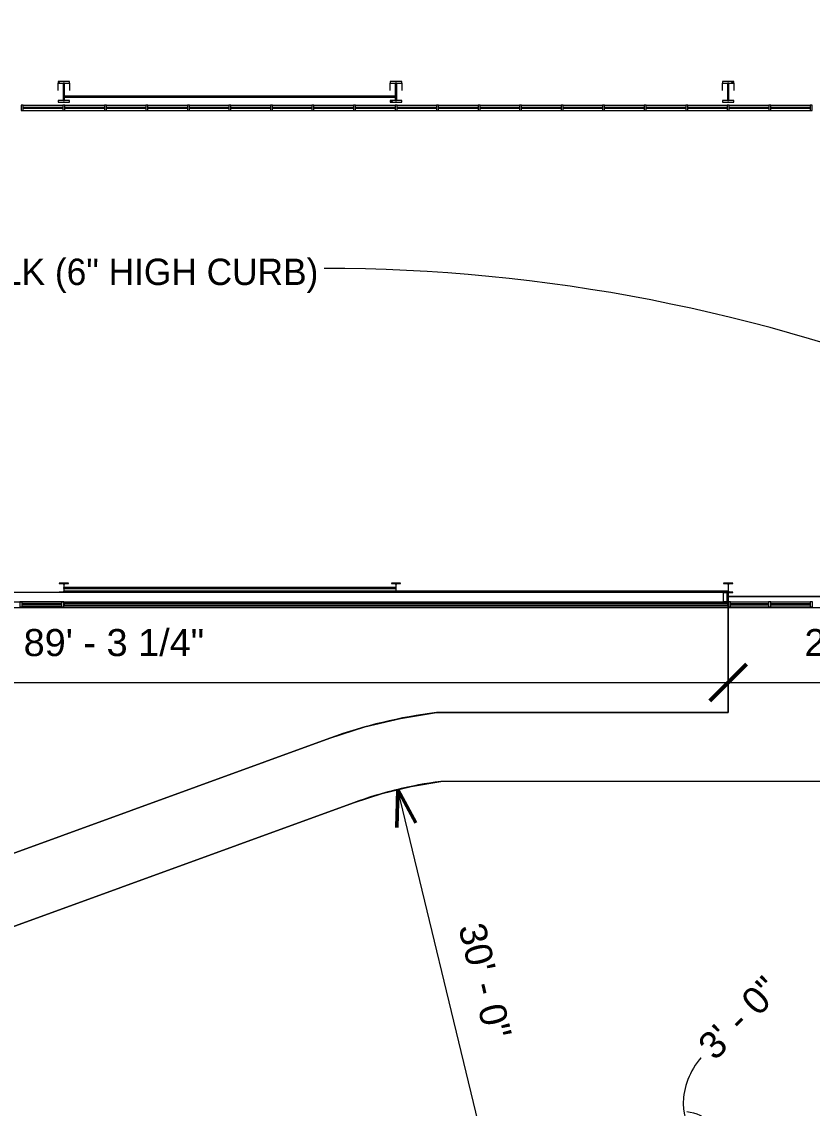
# Model space of a CAD drawing. Header units: inches. Extents: x 20008 to 27263, y -26025 to -19005.
# Drawn here: x 23339 to 24028, y -23237 to -22289 of the extents above; entities that cross this region are included whole.
import ezdxf

# ---------------------------------------------------------------- set-up
doc = ezdxf.new("R2010")
doc.units = ezdxf.units.IN
doc.header["$MEASUREMENT"] = 0
for name, color, linetype, lineweight in [('A-ANNO-DIMS', 211, 'Continuous', 9), ('A-ANNO-DIMS-256', 211, 'Continuous', 9), ('A-FLOR', 192, 'Continuous', 9), ('A-GLAZ-CURT', 52, 'Continuous', 9), ('A-GLAZ-CWMG', 51, 'Continuous', 9), ('A-WALL', 113, 'Continuous', 9), ('A-WALL-PATT', 111, 'Continuous', 25), ('C-TOPO', 7, 'Continuous', 9), ('Conc', 7, 'Continuous', 13), ('EOP-PR', 4, 'Continuous', 13), ('G-ANNO-TEXT', 231, 'Continuous', 9), ('L-SITE-WALL', 31, 'Continuous', 9), ('S-BEAM', 12, 'Continuous', 9), ('S-COLS', 52, 'Continuous', 9)]:
    doc.layers.add(name, color=color, linetype=linetype, lineweight=lineweight)
doc.styles.add('Arial_2', font='arial.ttf', dxfattribs={"height": 23.60479})
doc.styles.add('Century Gothic', font='GOTHIC.TTF', dxfattribs={"height": 22.993789})
doc.dimstyles.new('Arrow_-_3_32__Arial', dxfattribs={"dimscale": 12, "dimtxt": 24, "dimasz": 2.666667, "dimexe": 2, "dimexo": 0, "dimgap": 1.333333, "dimtad": 1, "dimjust": 3, "dimdec": 5, "dimrnd": 0.03125, "dimzin": 1, "dimdsep": 46, "dimlunit": 4, "dimtxsty": 'Arial_2', "dimblk1": 'OPEN30', "dimblk2": 'OPEN30', "dimsah": 1, "dimcen": 0.09, "dimazin": 0, "dimtfac": 1, "dimtdec": 4, "dimtix": 1, "dimtmove": 0, "dimatfit": 2, "dimfxl": 1, "dimtvp": 1, "dimtfill": 1, "dimfrac": 2, "dimtolj": 1, "dimtzin": 0, "dimarcsym": 2})
doc.dimstyles.new('Arrow_-_3_32__Arial_1', dxfattribs={"dimscale": 12, "dimtxt": 24, "dimasz": 2.666667, "dimexe": 2, "dimexo": 0, "dimgap": 1.333333, "dimtad": 1, "dimjust": 3, "dimdec": 5, "dimrnd": 0.03125, "dimzin": 1, "dimdsep": 46, "dimlunit": 4, "dimtxsty": 'Arial_2', "dimblk1": 'OPEN30', "dimblk2": 'OPEN30', "dimsah": 1, "dimcen": 0.09, "dimazin": 0, "dimtfac": 1, "dimtdec": 4, "dimtix": 1, "dimtmove": 0, "dimatfit": 2, "dimfxl": 1, "dimtvp": 1, "dimtfill": 1, "dimfrac": 2, "dimtolj": 1, "dimtzin": 0, "dimarcsym": 2})
doc.dimstyles.new('Linear_-_3_32__Arial_1', dxfattribs={"dimscale": 12, "dimtxt": 24, "dimasz": 2.666667, "dimexe": 2, "dimexo": 1.333333, "dimgap": 1.333333, "dimtad": 1, "dimdec": 4, "dimrnd": 0.0625, "dimzin": 1, "dimdsep": 46, "dimlunit": 4, "dimtxsty": 'Arial_2', "dimblk1": 'OBLIQUE', "dimblk2": 'OBLIQUE', "dimsah": 1, "dimcen": 0.09, "dimdle": 2, "dimazin": 0, "dimtfac": 1, "dimtdec": 4, "dimtix": 1, "dimtmove": 0, "dimatfit": 3, "dimfxl": 1, "dimtvp": 1, "dimtfill": 1, "dimfrac": 2, "dimtolj": 1, "dimtzin": 0, "dimarcsym": 2})
pattern_1 = [(225, (23664.89, -22360.053), (25.342707, -25.342707), []), (225, (23664.89, -22398.453), (25.342707, -25.342707), [])]
pattern_2 = [(225, (23375.39, -22360.053), (25.342707, -25.342707), []), (225, (23375.39, -22398.453), (25.342707, -25.342707), [])]

# ---------------------------------------------------------------- blocks, each defined once
blk = doc.blocks.new('Struct_Xcel_Sports Complex_rvt-1-Site Plan - Phase 1')
at = {"layer": 'A-FLOR', "color": 7}
blk.add_line((24132.95, -22790.8), (23954.27, -22790.8), dxfattribs=at)
at = {"layer": 'L-SITE-WALL', "color": 7}
for p, q in [((23954.27, -22790.8), (24132.95, -22790.8)), ((23954.52, -22798.8), (23375.27, -22798.8))]:
    blk.add_line(p, q, dxfattribs=at)
blk = doc.blocks.new('W-Wide Flange-Column - B2_E-V1-Site Plan - Phase 1')
at = {"layer": 'S-COLS', "lineweight": 15}
for p, q in [((-4, 4.13), (-4, 3.69)), ((-4, 3.69), (-0.84, 3.69)), ((-0.14, 3), (-0.14, 0.73)), ((0.14, 0.59), (0.14, 3)), ((0.84, 3.69), (4, 3.69)), ((4, 3.69), (4, 4.13)), ((-0.84, -3.69), (-4, -3.69)), ((-4, -3.69), (-4, -4.12)), ((-4, -4.12), (4, -4.12)), ((-0.14, -0.27), (-0.14, -3)), ((0.14, -3), (0.14, -0.04)), ((4, -3.69), (0.84, -3.69)), ((4, -4.12), (4, -3.69))]:
    blk.add_line(p, q, dxfattribs=at)
for centre, start, end in [((-0.84, 3), 0, 90), ((0.84, 3), 90, 180), ((-0.84, -3), 270, 0), ((0.84, -3), 180, 270)]:
    blk.add_arc(centre, 0.691, start, end, dxfattribs=at)
blk = doc.blocks.new('W-Wide Flange-Column - B2_E-V2-Site Plan - Phase 1')
at = {"layer": 'S-COLS'}
h = blk.add_hatch(dxfattribs=at)
h.set_pattern_fill('FP_2', color=256, style=0, pattern_type=2)
h.set_pattern_definition([(225, (23664.89, -22783.178), (25.342707, -25.342707), []), (225, (23664.89, -22821.578), (25.342707, -25.342707), [])])
h.paths.add_polyline_path([(3.76, 4.12), (-4, 4.12), (-4, 3.69), (-0.84, 3.69), (-0.35, 3.49), (-0.14, 3), (-0.14, 0.59), (0.01, 0.71), (0.14, 0.73), (0.14, 3), (0.35, 3.49), (0.84, 3.69), (4, 3.69), (4, 4.12)], flags=0)
h.paths.add_polyline_path([(-0.14, 0.01), (-0.14, -3), (-0.35, -3.49), (-0.84, -3.69), (-4, -3.69), (-4, -4.12), (4, -4.12), (4, -3.69), (0.84, -3.69), (0.35, -3.49), (0.14, -3), (0.06, -0.27), (-0.04, -0.23), (-0.09, -0.12)], flags=0)
at = {"layer": 'S-COLS', "lineweight": 15}
for p, q in [((-4, 4.12), (-4, 3.69)), ((-4, 3.69), (-0.84, 3.69)), ((-0.14, 3), (-0.14, 0.59)), ((-0.14, 0.01), (-0.14, -3)), ((0.14, 0.73), (0.14, 3)), ((0.84, 3.69), (4, 3.69)), ((4, 3.69), (4, 4.12)), ((-0.84, -3.69), (-4, -3.69)), ((-4, -3.69), (-4, -4.12)), ((-4, -4.12), (4, -4.12)), ((0.14, -3), (0.14, -0.27)), ((4, -3.69), (0.84, -3.69)), ((4, -4.12), (4, -3.69))]:
    blk.add_line(p, q, dxfattribs=at)
for centre, start, end in [((-0.84, 3), 0, 90), ((0.84, 3), 90, 180), ((-0.84, -3), 270, 0), ((0.84, -3), 180, 270)]:
    blk.add_arc(centre, 0.691, start, end, dxfattribs=at)
blk = doc.blocks.new('W-Wide Flange-Column - B2_E-V3-Site Plan - Phase 1')
at = {"layer": 'S-COLS'}
h = blk.add_hatch(dxfattribs=at)
h.set_pattern_fill('FP_3', color=256, style=0, pattern_type=2)
h.set_pattern_definition([(225, (23954.39, -22783.178), (25.342707, -25.342707), []), (225, (23954.39, -22821.578), (25.342707, -25.342707), [])])
h.paths.add_polyline_path([(-0.69, 4.13), (-4, 4.13), (-4, 3.69), (-0.69, 3.63), (-0.35, 3.49), (-0.14, 3), (-0.14, -3), (-0.35, -3.49), (-0.84, -3.69), (-4, -3.69), (-4, -4.12), (4, -4.12), (4, -3.69), (0.84, -3.69), (0.35, -3.49), (0.14, -3), (0.14, 3), (0.35, 3.49), (0.84, 3.69), (4, 3.69), (4, 4.13)], flags=0)
at = {"layer": 'S-COLS', "lineweight": 15}
for p, q in [((4, 4.13), (-4, 4.13)), ((-4, 4.13), (-4, 3.69)), ((-4, 3.69), (-0.84, 3.69)), ((-0.14, 3), (-0.14, -3)), ((0.14, -3), (0.14, 3)), ((0.84, 3.69), (4, 3.69)), ((4, 3.69), (4, 4.13)), ((-0.84, -3.69), (-4, -3.69)), ((-4, -3.69), (-4, -4.12)), ((-4, -4.12), (4, -4.12)), ((4, -3.69), (0.84, -3.69)), ((4, -4.12), (4, -3.69))]:
    blk.add_line(p, q, dxfattribs=at)
for centre, start, end in [((-0.84, 3), 0, 90), ((0.84, 3), 90, 180), ((-0.84, -3), 270, 0), ((0.84, -3), 180, 270)]:
    blk.add_arc(centre, 0.691, start, end, dxfattribs=at)
blk = doc.blocks.new('Rectangular Mullion - Exterior 2_ x 4_5_-1142339-Site Plan - Phase 1')
at = {"layer": 'A-GLAZ-CWMG', "lineweight": 13}
for p, q in [((-2, 3), (0, 3)), ((-2, -1.5), (-2, 3)), ((0, 3), (0, -1.5)), ((0, -1.5), (-2, -1.5))]:
    blk.add_line(p, q, dxfattribs=at)
blk = doc.blocks.new('System Panel - INSULATED LOW-E GLAZING _SEE ELEVATIONS FOR U-FACTOR_ SHGC_ _ LT_-827433-Site Plan - Phase 1')
at = {"layer": 'A-GLAZ-CURT'}
for p, q in [((17.09375, -0.25), (-17.09375, -0.25)), ((-17.09375, -0.25), (-17.09375, -1.25)), ((-17.09375, -1.25), (-17.09375, -0.25)), ((17.09375, -0.25), (-17.09375, -0.25)), ((-17.09375, -1.25), (17.09375, -1.25)), ((-17.09375, -1.25), (17.09375, -1.25)), ((17.09375, -1.25), (17.09375, -0.25)), ((17.09375, -0.25), (17.09375, -1.25))]:
    blk.add_line(p, q, dxfattribs=at)
blk = doc.blocks.new('Rectangular Mullion - Exterior 2_ x 4_5_-1115231-Site Plan - Phase 1')
at = {"layer": 'A-GLAZ-CWMG', "lineweight": 13}
for p, q in [((-1, 3), (1, 3)), ((-1, -1.5), (-1, 3)), ((1, 3), (1, -1.5)), ((1, -1.5), (-1, -1.5))]:
    blk.add_line(p, q, dxfattribs=at)
blk = doc.blocks.new('columns and girder2 - one-V29-Site Plan - Phase 1')
at = {"layer": 'S-BEAM'}
h = blk.add_hatch(dxfattribs=at)
h.set_pattern_fill('FP_22', color=256, style=0, pattern_type=2)
h.set_pattern_definition([(225, (23954.39, -22360.053), (25.342707, -25.342707), []), (225, (23954.39, -22398.453), (25.342707, -25.342707), [])])
h.paths.add_polyline_path([(5, -0.5), (-5, -0.5), (-5, -2), (5, -2)], flags=0)
h.paths.add_polyline_path([(-5, -17.03), (-5, -18.55), (5, -18.55), (5, -17.03)], flags=0)
h.paths.add_polyline_path([(5, -1204.89), (-5, -1204.89), (-5, -1206.4), (5, -1206.4)], flags=0)
h.paths.add_polyline_path([(5, -1224.25), (-5, -1224.25), (-5, -1225), (5, -1225)], flags=0)
at = {"layer": 'S-BEAM', "lineweight": 15}
for p, q in [((5, -0.5), (-5, -0.5)), ((-5, -0.5), (-5, -2)), ((-5, -2), (5, -2)), ((0.62, -2), (-0.63, -2)), ((-0.63, -2), (-0.63, -17.03)), ((0.62, -17.03), (0.62, -2)), ((5, -2), (5, -0.5)), ((5, -17.03), (-5, -17.03)), ((-5, -17.03), (-5, -18.55)), ((-5, -18.55), (5, -18.55)), ((-0.63, -17.03), (0.62, -17.03)), ((5, -18.55), (5, -17.03))]:
    blk.add_line(p, q, dxfattribs=at)
at = {"layer": 'S-BEAM'}
for p, q in [((-5, -17.03), (-5, -10.69)), ((5, -10.69), (5, -17.03))]:
    blk.add_line(p, q, dxfattribs=at)
blk = doc.blocks.new('columns and girder2 - one-V30-Site Plan - Phase 1')
at = {"layer": 'S-BEAM'}
h = blk.add_hatch(dxfattribs=at)
h.set_pattern_fill('FP_23', color=256, style=0, pattern_type=2)
h.set_pattern_definition(pattern_1)
h.paths.add_polyline_path([(5, -0.5), (-5, -0.5), (-5, -2), (5, -2)], flags=0)
h.paths.add_polyline_path([(-5, -17.03), (-5, -18.55), (5, -18.55), (5, -17.03)], flags=0)
h.paths.add_polyline_path([(5, -1204.89), (-5, -1204.89), (-5, -1206.4), (5, -1206.4)], flags=0)
h.paths.add_polyline_path([(-5, -1224.25), (-5, -1225), (5, -1225), (5, -1224.25), (3.76, -1224.25)], flags=0)
h = blk.add_hatch(dxfattribs=at)
h.set_pattern_fill('FP_23', color=256, style=0, pattern_type=2)
h.set_pattern_definition(pattern_1)
h.paths.add_polyline_path([(-0.63, -2), (-0.63, -17.03), (0.62, -17.03), (0.62, -5.72), (0.21, -5.61), (0.16, -5.57), (-0.22, -5.6), (-0.29, -5.43), (-0.22, -4.84), (-0.16, -4.77), (0, -4.72), (0.62, -4.72), (0.62, -2), (0, -2)], flags=0)
h.paths.add_polyline_path([(0.34, -1206.4), (-0.63, -1206.4), (-0.63, -1224.25), (0.62, -1224.25), (0.62, -1222.25), (-0.05, -1222.23), (-0.32, -1222.02), (-0.35, -1221.57), (-0.21, -1221.36), (-0.01, -1221.25), (0.62, -1221.25), (0.62, -1206.4)], flags=0)
at = {"layer": 'S-BEAM', "lineweight": 15}
for p, q in [((5, -0.5), (-5, -0.5)), ((-5, -0.5), (-5, -2)), ((-5, -2), (5, -2)), ((0.62, -2), (-0.63, -2)), ((-0.63, -2), (-0.63, -17.03)), ((0.62, -4.72), (0.62, -2)), ((0.62, -17.03), (0.62, -5.72)), ((5, -2), (5, -0.5)), ((5, -17.03), (-5, -17.03)), ((-5, -17.03), (-5, -18.55)), ((-5, -18.55), (5, -18.55)), ((-0.63, -17.03), (0.62, -17.03)), ((5, -18.55), (5, -17.03))]:
    blk.add_line(p, q, dxfattribs=at)
at = {"layer": 'S-BEAM'}
for p, q in [((-5, -17.03), (-5, -10.69)), ((5, -10.69), (5, -17.03))]:
    blk.add_line(p, q, dxfattribs=at)
blk = doc.blocks.new('columns and girder2 - one-V31-Site Plan - Phase 1')
at = {"layer": 'S-BEAM'}
h = blk.add_hatch(dxfattribs=at)
h.set_pattern_fill('FP_24', color=256, style=0, pattern_type=2)
h.set_pattern_definition(pattern_2)
h.paths.add_polyline_path([(5, -0.5), (-5, -0.5), (-5, -2), (5, -2)], flags=0)
h.paths.add_polyline_path([(-5, -17.03), (-5, -18.55), (5, -18.55), (5, -17.03)], flags=0)
h.paths.add_polyline_path([(5, -1204.89), (-5, -1204.89), (-5, -1206.4), (5, -1206.4)], flags=0)
h.paths.add_polyline_path([(5, -1224.25), (-5, -1224.25), (-5, -1225), (5, -1225)], flags=0)
h = blk.add_hatch(dxfattribs=at)
h.set_pattern_fill('FP_24', color=256, style=0, pattern_type=2)
h.set_pattern_definition(pattern_2)
h.paths.add_polyline_path([(0.26, -2), (-0.63, -2), (-0.63, -4.72), (0.1, -4.78), (0.26, -4.87), (0.35, -5.27), (0.26, -5.57), (-0.18, -5.72), (-0.63, -5.72), (-0.63, -17.03), (0.62, -17.03), (0.62, -2)], flags=0)
h.paths.add_polyline_path([(-0.63, -1206.4), (-0.59, -1221.25), (-0.26, -1221.27), (0.01, -1221.48), (0.1, -1221.75), (-0.1, -1222.14), (-0.3, -1222.25), (-0.63, -1222.25), (-0.63, -1224.25), (0.62, -1224.25), (0.62, -1206.4), (-0.62, -1206.4)], flags=0)
at = {"layer": 'S-BEAM', "lineweight": 15}
for p, q in [((5, -0.5), (-5, -0.5)), ((-5, -0.5), (-5, -2)), ((-5, -2), (5, -2)), ((0.62, -2), (-0.63, -2)), ((-0.63, -2), (-0.63, -4.72)), ((-0.63, -5.72), (-0.63, -17.03)), ((0.62, -17.03), (0.62, -2)), ((5, -2), (5, -0.5)), ((5, -17.03), (-5, -17.03)), ((-5, -17.03), (-5, -18.55)), ((-5, -18.55), (5, -18.55)), ((-0.63, -17.03), (0.62, -17.03)), ((5, -18.55), (5, -17.03))]:
    blk.add_line(p, q, dxfattribs=at)
at = {"layer": 'S-BEAM'}
for p, q in [((-5, -17.03), (-5, -10.69)), ((5, -10.69), (5, -17.03))]:
    blk.add_line(p, q, dxfattribs=at)
blk = doc.blocks.new('Rectangular Mullion - Exterior 2_ x 4_5_-V13-Site Plan - Phase 1')
at = {"layer": 'A-GLAZ-CWMG'}
for p, q in [((26281.52, -22795.37), (26281.52, -22761.18)), ((26286.02, -22795.37), (26286.02, -22761.18))]:
    blk.add_line(p, q, dxfattribs=at)
blk = doc.blocks.new('System Panel - INSULATED LOW-E GLAZING _SEE ELEVATIONS FOR U-FACTOR_ SHGC_ _ LT_-1142335-Site Plan - Phase 1')
at = {"layer": 'A-GLAZ-CURT'}
for p, q in [((16.53125, -0.25), (-16.53125, -0.25)), ((-16.53125, -0.25), (-16.53125, -1.25)), ((-16.53125, -1.25), (-16.53125, -0.25)), ((16.53125, -0.25), (-16.53125, -0.25)), ((-16.53125, -1.25), (16.53125, -1.25)), ((-16.53125, -1.25), (16.53125, -1.25)), ((16.53125, -1.25), (16.53125, -0.25)), ((16.53125, -0.25), (16.53125, -1.25))]:
    blk.add_line(p, q, dxfattribs=at)
blk = doc.blocks.new('Rectangular Mullion - Exterior 2_ x 4_5_-1136166-Site Plan - Phase 1')
at = {"layer": 'A-GLAZ-CWMG'}
for p, q in [((23956.52, -22795.43), (23989.58, -22795.43)), ((23956.52, -22799.93), (23989.58, -22799.93))]:
    blk.add_line(p, q, dxfattribs=at)
blk = doc.blocks.new('Rectangular Mullion - Exterior 2_ x 4_5_-1142359-Site Plan - Phase 1')
at = {"layer": 'A-GLAZ-CWMG', "lineweight": 13}
for p, q in [((-2, 1.5), (0, 1.5)), ((-2, -3), (-2, 1.5)), ((0, 1.5), (0, -3)), ((0, -3), (-2, -3))]:
    blk.add_line(p, q, dxfattribs=at)
blk = doc.blocks.new('Rectangular Mullion - Exterior 2_ x 4_5_-1142353-Site Plan - Phase 1')
at = {"layer": 'A-GLAZ-CWMG', "lineweight": 13}
for p, q in [((0, 1.5), (-2, 1.5)), ((-2, 1.5), (-2, -3)), ((0, -3), (0, 1.5)), ((-2, -3), (0, -3))]:
    blk.add_line(p, q, dxfattribs=at)
blk = doc.blocks.new('System Panel - INSULATED LOW-E GLAZING _SEE ELEVATIONS FOR U-FACTOR_ SHGC_ _ LT_-827454-Site Plan - Phase 1')
at = {"layer": 'A-GLAZ-CURT'}
for p, q in [((17.09375, 1.25), (-17.09375, 1.25)), ((-17.09375, 1.25), (-17.09375, 0.25)), ((-17.09375, 0.25), (-17.09375, 1.25)), ((17.09375, 1.25), (-17.09375, 1.25)), ((-17.09375, 0.25), (17.09375, 0.25)), ((-17.09375, 0.25), (17.09375, 0.25)), ((17.09375, 0.25), (17.09375, 1.25)), ((17.09375, 1.25), (17.09375, 0.25))]:
    blk.add_line(p, q, dxfattribs=at)
blk = doc.blocks.new('Rectangular Mullion - Exterior 2_ x 4_5_-1060760-Site Plan - Phase 1')
at = {"layer": 'A-GLAZ-CWMG'}
for p, q in [((25834.02, -22795.43), (25799.83, -22795.43)), ((25834.02, -22799.93), (25799.83, -22799.93))]:
    blk.add_line(p, q, dxfattribs=at)
blk = doc.blocks.new('System Panel - Interior Glazing-1220293-Site Plan - Phase 1')
at = {"layer": 'A-GLAZ-CURT'}
for p, q in [((17.21875, -0.5625), (-17.21875, -0.5625)), ((-17.21875, -0.5625), (-17.21875, -0.9375)), ((-17.21875, -0.9375), (17.21875, -0.9375)), ((17.21875, -0.9375), (17.21875, -0.5625))]:
    blk.add_line(p, q, dxfattribs=at)
blk = doc.blocks.new('Rectangular Mullion - Interior 1_75_ x 4_5_-1179494-Site Plan - Phase 1')
at = {"layer": 'A-GLAZ-CWMG'}
for p, q in [((24570.45, -22362.3), (24604.89, -22362.3)), ((24570.45, -22366.8), (24604.89, -22366.8))]:
    blk.add_line(p, q, dxfattribs=at)
blk = doc.blocks.new('Rectangular Mullion - Interior 1_75_ x 4_5_-1220290-Site Plan - Phase 1')
at = {"layer": 'A-GLAZ-CWMG', "lineweight": 13}
for p, q in [((-0.875, 3), (0.875, 3)), ((-0.875, -1.5), (-0.875, 3)), ((0.875, 3), (0.875, -1.5)), ((0.875, -1.5), (-0.875, -1.5))]:
    blk.add_line(p, q, dxfattribs=at)
blk = doc.blocks.new('Girt_C - 8_D-1405511-Site Plan - Phase 1')
at = {"layer": 'S-BEAM'}
for p, q in [((23949.89, -22787.3), (22949.77, -22787.3)), ((22949.77, -22787.49), (22949.77, -22787.3)), ((22949.77, -22795.12), (22949.77, -22787.49)), ((23949.89, -22787.3), (23949.89, -22787.49)), ((23949.89, -22787.49), (23949.89, -22795.12)), ((22949.77, -22795.3), (22949.77, -22795.12)), ((22949.77, -22795.3), (23949.89, -22795.3)), ((23949.89, -22795.12), (23949.89, -22795.3))]:
    blk.add_line(p, q, dxfattribs=at)
blk = doc.blocks.new('Round Bar - 1_-V77-Site Plan - Phase 1')
at = {"layer": 'S-BEAM'}
for p, q in [((23520.62, -22354.33), (23375.39, -22354.33)), ((23375.39, -22355.33), (23520.59, -22355.33))]:
    blk.add_line(p, q, dxfattribs=at)
for start_param, end_param in [(0, 3.141593), (3.141593, 6.283185)]:
    blk.add_ellipse((23375.39, -22354.83), major_axis=(0, 0.5), ratio=0.73532, start_param=start_param, end_param=end_param, dxfattribs=at)
blk = doc.blocks.new('Round Bar - 1_-1257174-Site Plan - Phase 1')
at = {"layer": 'S-BEAM'}
for p, q in [((24822.89, -22354.33), (24677.63, -22354.33)), ((24677.69, -22355.33), (24822.89, -22355.33))]:
    blk.add_line(p, q, dxfattribs=at)
for start_param, end_param in [(0, 3.141593), (3.141593, 6.283185)]:
    blk.add_ellipse((24822.89, -22354.83), major_axis=(0, 0.5), ratio=0.73532, start_param=start_param, end_param=end_param, dxfattribs=at)
blk = doc.blocks.new('Round Bar - 1_-1264636-Site Plan - Phase 1')
at = {"layer": 'S-BEAM'}
for p, q in [((24678.94, -22782.91), (24533.34, -22782.91)), ((24533.34, -22783.91), (24678.92, -22783.91))]:
    blk.add_line(p, q, dxfattribs=at)
for centre, start_param, end_param in [((24533.34, -22783.41), 0, 3.141593), ((24533.34, -22783.41), 3.141593, 6.283185), ((24822.9, -22783.41), 4.854882, 5.497787)]:
    blk.add_ellipse(centre, major_axis=(0, 0.5), ratio=0.440323, start_param=start_param, end_param=end_param, dxfattribs=at)
blk = doc.blocks.new('Round Bar - 1_-1264677-Site Plan - Phase 1')
at = {"layer": 'S-BEAM'}
for p, q in [((24677.32, -22783.91), (24822.91, -22783.91)), ((24822.91, -22782.91), (24677.33, -22782.91))]:
    blk.add_line(p, q, dxfattribs=at)
for centre, start_param, end_param in [((24533.36, -22783.41), 0.785398, 1.428303), ((24822.91, -22783.41), 0, 3.141593), ((24822.91, -22783.41), 3.141593, 6.283185)]:
    blk.add_ellipse(centre, major_axis=(0, 0.5), ratio=0.440323, start_param=start_param, end_param=end_param, dxfattribs=at)
blk = doc.blocks.new('DIMBLOCK6-Site Plan - Phase 1')
at = {"layer": 'A-ANNO-DIMS-256', "lineweight": 50, "transparency": 16777216}
for q in [(23911.17, -23267.22), (23923.45, -23279.19)]:
    blk.add_line((23939.64, -23250.29), q, dxfattribs=at)
at = {"layer": 'A-ANNO-DIMS-256', "transparency": 16777216}
for p, q in [((23914.22, -23253.44), (23914.81, -23298.69)), ((23914.52, -23276.07), (23939.64, -23250.29)), ((23937.14, -23275.78), (23891.89, -23276.36))]:
    blk.add_line(p, q, dxfattribs=at)
blk.add_arc((23914.52, -23276.07), 36, 7.54106, 83.93543, dxfattribs=at)
blk.add_ellipse((23968.17, -23221.02), major_axis=(41.09, 42.16), ratio=0.793067, start_param=1.570796, end_param=3.141593, dxfattribs=at)
at = {"layer": 'A-ANNO-DIMS-256', "color": 0, "transparency": 16777216, "insert": (23926.02, -23179.95), "char_height": 23.605, "width": 100.5785, "attachment_point": 1, "rotation": 45.73825, "line_spacing_factor": 0.938532, "style": 'Arial_2', "bg_fill": 3, "box_fill_scale": 1.25, "bg_fill_color": 0, "bg_fill_transparency": 0}
blk.add_mtext('3\' - 0"', dxfattribs=at)
blk = doc.blocks.new('_Open30')
at = {"color": 0, "linetype": 'ByBlock', "lineweight": -2}
for p, q in [((-1, 0.268), (0, 0)), ((0, 0), (-1, -0.268)), ((0, 0), (-1, 0))]:
    blk.add_line(p, q, dxfattribs=at)
blk = doc.blocks.new('DIMBLOCK42-Site Plan - Phase 1')
at = {"layer": 'A-ANNO-DIMS-256', "lineweight": 50, "transparency": 16777216}
for q in [(23665.6, -22992.17), (23682.26, -22988.14)]:
    blk.add_line((23666.41, -22959.05), q, dxfattribs=at)
at = {"layer": 'A-ANNO-DIMS-256', "transparency": 16777216}
for p, q in [((23750.97, -23308.98), (23666.41, -22959.05)), ((23762.77, -23289.67), (23739.18, -23328.29)), ((23731.66, -23297.18), (23770.28, -23320.77))]:
    blk.add_line(p, q, dxfattribs=at)
blk.add_arc((23750.97, -23308.98), 360, 99.76521, 107.40465, dxfattribs=at)
at = {"layer": 'A-ANNO-DIMS-256', "color": 0, "transparency": 16777216, "insert": (23742.04, -23073.53), "char_height": 23.605, "width": 122.2892, "attachment_point": 1, "rotation": 283.58493, "line_spacing_factor": 0.938532, "style": 'Arial_2', "bg_fill": 3, "box_fill_scale": 1.25, "bg_fill_color": 0, "bg_fill_transparency": 0}
blk.add_mtext('30\' - 0"', dxfattribs=at)
blk = doc.blocks.new('DIMBLOCK74-Site Plan - Phase 1')
at = {"layer": 'A-ANNO-DIMS-256', "lineweight": 50, "transparency": 16777216}
for p, q in [((22883.02, -22865.77), (22899.02, -22849.77)), ((23954.27, -22865.77), (23970.27, -22849.77)), ((22883.02, -22865.77), (22867.02, -22881.77)), ((23954.27, -22865.77), (23938.27, -22881.77))]:
    blk.add_line(p, q, dxfattribs=at)
at = {"layer": 'A-ANNO-DIMS-256', "transparency": 16777216}
for p, q in [((22883.02, -22859.15), (22883.02, -22889.77)), ((22883.02, -22865.77), (22883.02, -22859.15)), ((22883.02, -22865.77), (23954.27, -22865.77)), ((23954.27, -22859.15), (23954.27, -22889.77)), ((23954.27, -22865.77), (23954.27, -22859.15))]:
    blk.add_line(p, q, dxfattribs=at)
at = {"layer": 'A-ANNO-DIMS-256', "color": 0, "transparency": 16777216, "insert": (23340.36, -22819.15), "char_height": 23.6048, "width": 187.8646, "attachment_point": 1, "line_spacing_factor": 0.938532, "style": 'Arial_2', "bg_fill": 3, "box_fill_scale": 1.25, "bg_fill_color": 0, "bg_fill_transparency": 0}
blk.add_mtext('89\' - 3 1/4"', dxfattribs=at)
blk = doc.blocks.new('_Oblique')
at = {"color": 0, "linetype": 'ByBlock', "lineweight": -2}
blk.add_line((-0.5, -0.5), (0.5, 0.5), dxfattribs=at)
blk = doc.blocks.new('DIMBLOCK75-Site Plan - Phase 1')
at = {"layer": 'A-ANNO-DIMS-256', "lineweight": 50, "transparency": 16777216}
for p, q in [((23954.27, -22865.77), (23970.27, -22849.77)), ((24244.02, -22865.77), (24260.02, -22849.77)), ((23954.27, -22865.77), (23938.27, -22881.77)), ((24244.02, -22865.77), (24228.02, -22881.77))]:
    blk.add_line(p, q, dxfattribs=at)
at = {"layer": 'A-ANNO-DIMS-256', "transparency": 16777216}
for p, q in [((23954.27, -22859.15), (23954.27, -22889.77)), ((23954.27, -22865.77), (23954.27, -22859.15)), ((23954.27, -22865.77), (24244.02, -22865.77)), ((24244.02, -22859.15), (24244.02, -22889.77)), ((24244.02, -22865.77), (24244.02, -22859.15))]:
    blk.add_line(p, q, dxfattribs=at)
at = {"layer": 'A-ANNO-DIMS-256', "color": 0, "transparency": 16777216, "insert": (24020.86, -22819.15), "char_height": 23.6048, "width": 187.8646, "attachment_point": 1, "line_spacing_factor": 0.938532, "style": 'Arial_2', "bg_fill": 3, "box_fill_scale": 1.25, "bg_fill_color": 0, "bg_fill_transparency": 0}
blk.add_mtext('24\' - 1 3/4"', dxfattribs=at)

msp = doc.modelspace()

# ---------------------------------------------------------------- hatches: boundary and pattern name
at = {"layer": 'A-WALL-PATT', "lineweight": 9}
h = msp.add_hatch(dxfattribs=at)
h.set_pattern_fill('FP_10', color=256, style=0, pattern_type=2)
h.set_pattern_definition([(161.57, (1.28, 1.28), (-10.24040374, -0.00056827), [0, -72.858, 8.09, 0]), (18.43, (-1.28, 1.28), (-10.24040374, 0.00056827), [0, -72.858, 8.09, 0]), (108.43, (1.28, 1.28), (5.1184649, -25.6019259), [24.282, -56.666]), (71.57, (-1.28, 1.28), (5.1184649, 25.6019259), [24.282, -56.666])])
h.paths.add_polyline_path([(23949.890225, -22795.30281), (23953.515225, -22795.193435), (23953.515225, -22787.30281), (23949.890225, -22787.412185), (23949.890225, -22795.27769)], flags=0)
h = msp.add_hatch(dxfattribs=at)
h.set_pattern_fill('FP_12', color=256, style=0, pattern_type=2)
h.set_pattern_definition([(0, (0, 0), (0, 32), []), (90, (0, 0), (-32, 2e-15), [])])
h.paths.add_polyline_path([(23953.515225, -22796.80281), (23953.515225, -22795.80281), (23376.265225, -22795.80281), (23376.265225, -22796.80281), (23928.353082, -22796.80281)], flags=0)

# ---------------------------------------------------------------- linework, layer by layer
at = {"layer": 'A-WALL', "lineweight": 25}
for p, q in [((23664.590364, -22786.55281), (23375.690087, -22786.55281)), ((23954.090364, -22786.55281), (23665.190087, -22786.55281)), ((23954.265225, -22798.61531), (23954.265225, -22787.30281)), ((23375.515225, -22795.27769), (23375.515225, -22798.61531)), ((23375.515225, -22798.61531), (23954.265225, -22798.61531))]:
    msp.add_line(p, q, dxfattribs=at)
at = {"layer": 'A-WALL'}
for p, q in [((23950.390225, -22787.30281), (23949.890225, -22787.30281)), ((23953.515225, -22796.80281), (23953.515225, -22787.30281)), ((23954.265225, -22796.80281), (23375.515225, -22796.80281)), ((23954.265225, -22798.30281), (23375.515225, -22798.30281)), ((23376.265225, -22795.27769), (23376.265225, -22796.80281)), ((23953.515225, -22795.80281), (23376.265225, -22795.80281)), ((23953.515225, -22795.30281), (23949.890225, -22795.30281))]:
    msp.add_line(p, q, dxfattribs=at)
at = {"layer": 'C-TOPO'}
for p, q in [((23954.264648, -22892.066895), (23954.264648, -22798.803223)), ((23954.264648, -22798.803223), (23954.515225, -22798.803223)), ((23954.515225, -22798.803223), (23954.264648, -22798.803223)), ((23954.264648, -22798.803223), (23954.264648, -22892.066895)), ((23668.652344, -22897.123535), (23700.115723, -22892.066895)), ((23700.115723, -22892.066895), (23668.652344, -22897.123535)), ((23700.115723, -22892.066895), (23954.264648, -22892.066895)), ((23954.264648, -22892.066895), (23700.115723, -22892.066895)), ((23607.32373, -22914.306152), (23637.662109, -22904.550293)), ((23637.662109, -22904.550293), (23607.32373, -22914.306152)), ((23637.662109, -22904.550293), (23668.652344, -22897.123535)), ((23668.652344, -22897.123535), (23637.662109, -22904.550293)), ((23303.213379, -23024.992676), (23607.32373, -22914.306152)), ((23607.32373, -22914.306152), (23303.213379, -23024.992676)), ((23703.903809, -22952.066895), (23678.121094, -22956.424805)), ((23678.121094, -22956.424805), (23703.903809, -22952.066895)), ((26219.493844, -22952.066895), (23703.903809, -22952.066895)), ((26219.493844, -22952.066895), (23703.903809, -22952.066895)), ((23678.121094, -22956.424805), (23652.725098, -22962.643066)), ((23652.725098, -22962.643066), (23678.121094, -22956.424805)), ((23627.846191, -22970.687988), (23323.734375, -23081.374512)), ((23323.734375, -23081.374512), (23627.846191, -22970.687988)), ((23627.846191, -22970.687988), (23652.725098, -22962.643066)), ((23627.846191, -22970.687988), (23652.725098, -22962.643066))]:
    msp.add_line(p, q, dxfattribs=at)
at = {"layer": 'Conc'}
for p, q in [((23954.265225, -22892.067479), (23954.265225, -22799.42781)), ((23700.116051, -22892.067479), (23954.265225, -22892.067479)), ((23303.213763, -23024.99334), (23607.324307, -22914.306154)), ((26158.893444, -22952.067479), (23703.903088, -22952.067479)), ((23323.734971, -23081.374897), (23627.845515, -22970.687711))]:
    msp.add_line(p, q, dxfattribs=at)
at = {"layer": 'EOP-PR'}
for radius, start in [(420, 96.9548648), (360, 97.512882564)]:
    msp.add_arc((23750.972767, -23308.977055), radius, start, 110, dxfattribs=at)
at = {"layer": 'G-ANNO-TEXT', "color": 145}
msp.add_arc((23602.126857, -23994.411305), 1489.73931, 46.096025262, 90, dxfattribs=at)
at = {"layer": 'L-SITE-WALL'}
for p, q in [((25232.823805, -22800.80281), (22652.387245, -22800.80281)), ((23375.265225, -22798.80281), (23954.515225, -22798.80281))]:
    msp.add_line(p, q, dxfattribs=at)

# ---------------------------------------------------------------- block references
at = {"lineweight": 5}
msp.add_blockref('Struct_Xcel_Sports Complex_rvt-1-Site Plan - Phase 1', (0, 0), dxfattribs=at)
at = {"layer": 'A-GLAZ-CURT', "rotation": 180}
for name, p in [('System Panel - Interior Glazing-1220293-Site Plan - Phase 1', (23357.296475, -22365.30281)), ('System Panel - Interior Glazing-1220293-Site Plan - Phase 1', (23393.483975, -22365.30281)), ('System Panel - Interior Glazing-1220293-Site Plan - Phase 1', (23429.671475, -22365.30281)), ('System Panel - Interior Glazing-1220293-Site Plan - Phase 1', (23465.858975, -22365.30281)), ('System Panel - Interior Glazing-1220293-Site Plan - Phase 1', (23502.046475, -22365.30281)), ('System Panel - Interior Glazing-1220293-Site Plan - Phase 1', (23538.233975, -22365.30281)), ('System Panel - Interior Glazing-1220293-Site Plan - Phase 1', (23574.421475, -22365.30281)), ('System Panel - Interior Glazing-1220293-Site Plan - Phase 1', (23610.608975, -22365.30281)), ('System Panel - Interior Glazing-1220293-Site Plan - Phase 1', (23646.796475, -22365.30281)), ('System Panel - Interior Glazing-1220293-Site Plan - Phase 1', (23682.983975, -22365.30281)), ('System Panel - Interior Glazing-1220293-Site Plan - Phase 1', (23719.171475, -22365.30281)), ('System Panel - Interior Glazing-1220293-Site Plan - Phase 1', (23755.358975, -22365.30281)), ('System Panel - Interior Glazing-1220293-Site Plan - Phase 1', (23791.546475, -22365.30281)), ('System Panel - Interior Glazing-1220293-Site Plan - Phase 1', (23827.733975, -22365.30281)), ('System Panel - Interior Glazing-1220293-Site Plan - Phase 1', (23863.921475, -22365.30281)), ('System Panel - Interior Glazing-1220293-Site Plan - Phase 1', (23900.108975, -22365.30281)), ('System Panel - Interior Glazing-1220293-Site Plan - Phase 1', (23936.296475, -22365.30281)), ('System Panel - Interior Glazing-1220293-Site Plan - Phase 1', (23972.483975, -22365.30281)), ('System Panel - Interior Glazing-1220293-Site Plan - Phase 1', (24008.671475, -22365.30281)), ('System Panel - INSULATED LOW-E GLAZING _SEE ELEVATIONS FOR U-FACTOR_ SHGC_ _ LT_-1142335-Site Plan - Phase 1', (23973.046475, -22798.42781)), ('System Panel - INSULATED LOW-E GLAZING _SEE ELEVATIONS FOR U-FACTOR_ SHGC_ _ LT_-827433-Site Plan - Phase 1', (24008.671475, -22798.42781))]:
    msp.add_blockref(name, p, dxfattribs=at)
at = {"layer": 'A-GLAZ-CURT'}
msp.add_blockref('System Panel - INSULATED LOW-E GLAZING _SEE ELEVATIONS FOR U-FACTOR_ SHGC_ _ LT_-827454-Site Plan - Phase 1', (23356.171475, -22798.42781), dxfattribs=at)
at = {"layer": 'A-GLAZ-CWMG', "extrusion": (0, 0, -1)}
for name, p in [('Rectangular Mullion - Interior 1_75_ x 4_5_-1220290-Site Plan - Phase 1', (-23339.202725, -22365.30281)), ('Rectangular Mullion - Interior 1_75_ x 4_5_-1220290-Site Plan - Phase 1', (-23375.390225, -22365.30281)), ('Rectangular Mullion - Interior 1_75_ x 4_5_-1220290-Site Plan - Phase 1', (-23411.577725, -22365.30281)), ('Rectangular Mullion - Interior 1_75_ x 4_5_-1220290-Site Plan - Phase 1', (-23447.765225, -22365.30281)), ('Rectangular Mullion - Interior 1_75_ x 4_5_-1220290-Site Plan - Phase 1', (-23483.952725, -22365.30281)), ('Rectangular Mullion - Interior 1_75_ x 4_5_-1220290-Site Plan - Phase 1', (-23520.140225, -22365.30281)), ('Rectangular Mullion - Interior 1_75_ x 4_5_-1220290-Site Plan - Phase 1', (-23556.327725, -22365.30281)), ('Rectangular Mullion - Interior 1_75_ x 4_5_-1220290-Site Plan - Phase 1', (-23592.515225, -22365.30281)), ('Rectangular Mullion - Interior 1_75_ x 4_5_-1220290-Site Plan - Phase 1', (-23628.702725, -22365.30281)), ('Rectangular Mullion - Interior 1_75_ x 4_5_-1220290-Site Plan - Phase 1', (-23664.890225, -22365.30281)), ('Rectangular Mullion - Interior 1_75_ x 4_5_-1220290-Site Plan - Phase 1', (-23701.077725, -22365.30281)), ('Rectangular Mullion - Interior 1_75_ x 4_5_-1220290-Site Plan - Phase 1', (-23737.265225, -22365.30281)), ('Rectangular Mullion - Interior 1_75_ x 4_5_-1220290-Site Plan - Phase 1', (-23773.452725, -22365.30281)), ('Rectangular Mullion - Interior 1_75_ x 4_5_-1220290-Site Plan - Phase 1', (-23809.640225, -22365.30281)), ('Rectangular Mullion - Interior 1_75_ x 4_5_-1220290-Site Plan - Phase 1', (-23845.827725, -22365.30281)), ('Rectangular Mullion - Interior 1_75_ x 4_5_-1220290-Site Plan - Phase 1', (-23882.015225, -22365.30281)), ('Rectangular Mullion - Interior 1_75_ x 4_5_-1220290-Site Plan - Phase 1', (-23918.202725, -22365.30281)), ('Rectangular Mullion - Interior 1_75_ x 4_5_-1220290-Site Plan - Phase 1', (-23954.390225, -22365.30281)), ('Rectangular Mullion - Interior 1_75_ x 4_5_-1220290-Site Plan - Phase 1', (-23990.577725, -22365.30281)), ('Rectangular Mullion - Interior 1_75_ x 4_5_-1220290-Site Plan - Phase 1', (-24026.765225, -22365.30281)), ('Rectangular Mullion - Exterior 2_ x 4_5_-1142339-Site Plan - Phase 1', (-23954.515225, -22798.42781)), ('Rectangular Mullion - Exterior 2_ x 4_5_-1115231-Site Plan - Phase 1', (-23990.577725, -22798.42781)), ('Rectangular Mullion - Exterior 2_ x 4_5_-1115231-Site Plan - Phase 1', (-24026.765225, -22798.42781))]:
    msp.add_blockref(name, p, dxfattribs=at)
at = {"layer": 'A-GLAZ-CWMG'}
for name, p in [('Rectangular Mullion - Interior 1_75_ x 4_5_-1179494-Site Plan - Phase 1', (-1230.375, 0)), ('Rectangular Mullion - Interior 1_75_ x 4_5_-1179494-Site Plan - Phase 1', (-1194.1875, 0)), ('Rectangular Mullion - Interior 1_75_ x 4_5_-1179494-Site Plan - Phase 1', (-1158, 0)), ('Rectangular Mullion - Interior 1_75_ x 4_5_-1179494-Site Plan - Phase 1', (-1121.8125, 0)), ('Rectangular Mullion - Interior 1_75_ x 4_5_-1179494-Site Plan - Phase 1', (-1085.625, 0)), ('Rectangular Mullion - Interior 1_75_ x 4_5_-1179494-Site Plan - Phase 1', (-1049.4375, 0)), ('Rectangular Mullion - Interior 1_75_ x 4_5_-1179494-Site Plan - Phase 1', (-1013.25, 0)), ('Rectangular Mullion - Interior 1_75_ x 4_5_-1179494-Site Plan - Phase 1', (-977.0625, 0)), ('Rectangular Mullion - Interior 1_75_ x 4_5_-1179494-Site Plan - Phase 1', (-940.875, 0)), ('Rectangular Mullion - Interior 1_75_ x 4_5_-1179494-Site Plan - Phase 1', (-904.6875, 0)), ('Rectangular Mullion - Interior 1_75_ x 4_5_-1179494-Site Plan - Phase 1', (-868.5, 0)), ('Rectangular Mullion - Interior 1_75_ x 4_5_-1179494-Site Plan - Phase 1', (-832.3125, 0)), ('Rectangular Mullion - Interior 1_75_ x 4_5_-1179494-Site Plan - Phase 1', (-796.125, 0)), ('Rectangular Mullion - Interior 1_75_ x 4_5_-1179494-Site Plan - Phase 1', (-759.9375, 0)), ('Rectangular Mullion - Interior 1_75_ x 4_5_-1179494-Site Plan - Phase 1', (-723.75, 0)), ('Rectangular Mullion - Interior 1_75_ x 4_5_-1179494-Site Plan - Phase 1', (-687.5625, 0)), ('Rectangular Mullion - Interior 1_75_ x 4_5_-1179494-Site Plan - Phase 1', (-651.375, 0)), ('Rectangular Mullion - Interior 1_75_ x 4_5_-1179494-Site Plan - Phase 1', (-615.1875, 0)), ('Rectangular Mullion - Interior 1_75_ x 4_5_-1179494-Site Plan - Phase 1', (-579, 0)), ('Rectangular Mullion - Exterior 2_ x 4_5_-1060760-Site Plan - Phase 1', (-2460.75, 0)), ('Rectangular Mullion - Exterior 2_ x 4_5_-1136166-Site Plan - Phase 1', (0, 0))]:
    msp.add_blockref(name, p, dxfattribs=at)
for name, p, rotation in [('Rectangular Mullion - Exterior 2_ x 4_5_-1142353-Site Plan - Phase 1', (23337.077725, -22798.42781), 180), ('Rectangular Mullion - Exterior 2_ x 4_5_-V13-Site Plan - Phase 1', (46786.943036, 3486.087415), 270)]:
    msp.add_blockref(name, p, dxfattribs=dict(at, rotation=rotation))
at = {"layer": 'A-GLAZ-CWMG', "extrusion": (0, 0, -1), "rotation": 180}
msp.add_blockref('Rectangular Mullion - Exterior 2_ x 4_5_-1142359-Site Plan - Phase 1', (-23375.265225, -22798.42781), dxfattribs=at)
at = {"layer": 'S-BEAM', "rotation": 180}
for name, p in [('columns and girder2 - one-V31-Site Plan - Phase 1', (23375.390225, -22360.05281)), ('columns and girder2 - one-V30-Site Plan - Phase 1', (23664.890225, -22360.05281)), ('columns and girder2 - one-V29-Site Plan - Phase 1', (23954.390225, -22360.05281))]:
    msp.add_blockref(name, p, dxfattribs=at)
at = {"layer": 'S-BEAM'}
for name, p in [('Round Bar - 1_-V77-Site Plan - Phase 1', (0, 0)), ('Round Bar - 1_-1257174-Site Plan - Phase 1', (-1158, 0)), ('Girt_C - 8_D-1405511-Site Plan - Phase 1', (0, 0)), ('Round Bar - 1_-1264636-Site Plan - Phase 1', (-1158, 0)), ('Round Bar - 1_-1264677-Site Plan - Phase 1', (-1158, 0))]:
    msp.add_blockref(name, p, dxfattribs=at)
at = {"layer": 'S-COLS', "rotation": 180}
for name, p in [('W-Wide Flange-Column - B2_E-V1-Site Plan - Phase 1', (23375.390225, -22783.17781)), ('W-Wide Flange-Column - B2_E-V2-Site Plan - Phase 1', (23664.890225, -22783.17781)), ('W-Wide Flange-Column - B2_E-V3-Site Plan - Phase 1', (23954.390225, -22783.17781))]:
    msp.add_blockref(name, p, dxfattribs=at)

# ---------------------------------------------------------------- texts
at = {"layer": 'G-ANNO-TEXT', "color": 145, "insert": (23019.086857, -22496.116301), "char_height": 22.99378882, "width": 675.072, "attachment_point": 1, "line_spacing_factor": 0.984117, "style": 'Century Gothic'}
msp.add_mtext('CONCRETE SIDEWALK (6" HIGH CURB)', dxfattribs=at)

# ---------------------------------------------------------------- dimensions: what is measured, and where the dimension line sits
at = {"layer": 'A-ANNO-DIMS'}
dim = msp.add_radius_dim(center=(23914.515225, -23276.067479), mpoint=(23939.640971, -23250.285762), dimstyle='Arrow_-_3_32__Arial', override={"dimpost": '<>'}, dxfattribs=at)
dim.commit()
dim.dimension.update_dxf_attribs({"geometry": 'DIMBLOCK6-Site Plan - Phase 1', "text_midpoint": (23906.982669, -23243.592484)})

# ---------------------------------------------------------------- next in the draw order: dimensions: what is measured, and where the dimension line sits
dim = msp.add_linear_dim(base=(23954.265225, -22865.774736), p1=(22883.015225, -22843.147319), p2=(23954.265225, -22843.147319), dimstyle='Linear_-_3_32__Arial_1', override={"dimpost": '<>', "dimfxl": 1071.25}, dxfattribs=at)
dim.commit()
dim.dimension.update_dxf_attribs({"geometry": 'DIMBLOCK74-Site Plan - Phase 1', "text_midpoint": (23418.640225, -22837.561753)})
dim = msp.add_radius_dim(center=(23750.972767, -23308.977055), mpoint=(23666.413641, -22959.048842), dimstyle='Arrow_-_3_32__Arial_1', override={"dimpost": '<>'}, dxfattribs=at)
dim.commit()
dim.dimension.update_dxf_attribs({"geometry": 'DIMBLOCK42-Site Plan - Phase 1', "text_midpoint": (23739.726366, -23142.974395)})

# ---------------------------------------------------------------- next in the draw order: dimensions: what is measured, and where the dimension line sits
dim = msp.add_linear_dim(base=(24244.015225, -22865.774736), p1=(23954.265225, -22843.147319), p2=(24244.015225, -22843.147319), dimstyle='Linear_-_3_32__Arial_1', override={"dimpost": '<>', "dimfxl": 289.75}, dxfattribs=at)
dim.commit()
dim.dimension.update_dxf_attribs({"geometry": 'DIMBLOCK75-Site Plan - Phase 1', "text_midpoint": (24099.140225, -22837.561753)})

doc.saveas('drawing.dxf')
